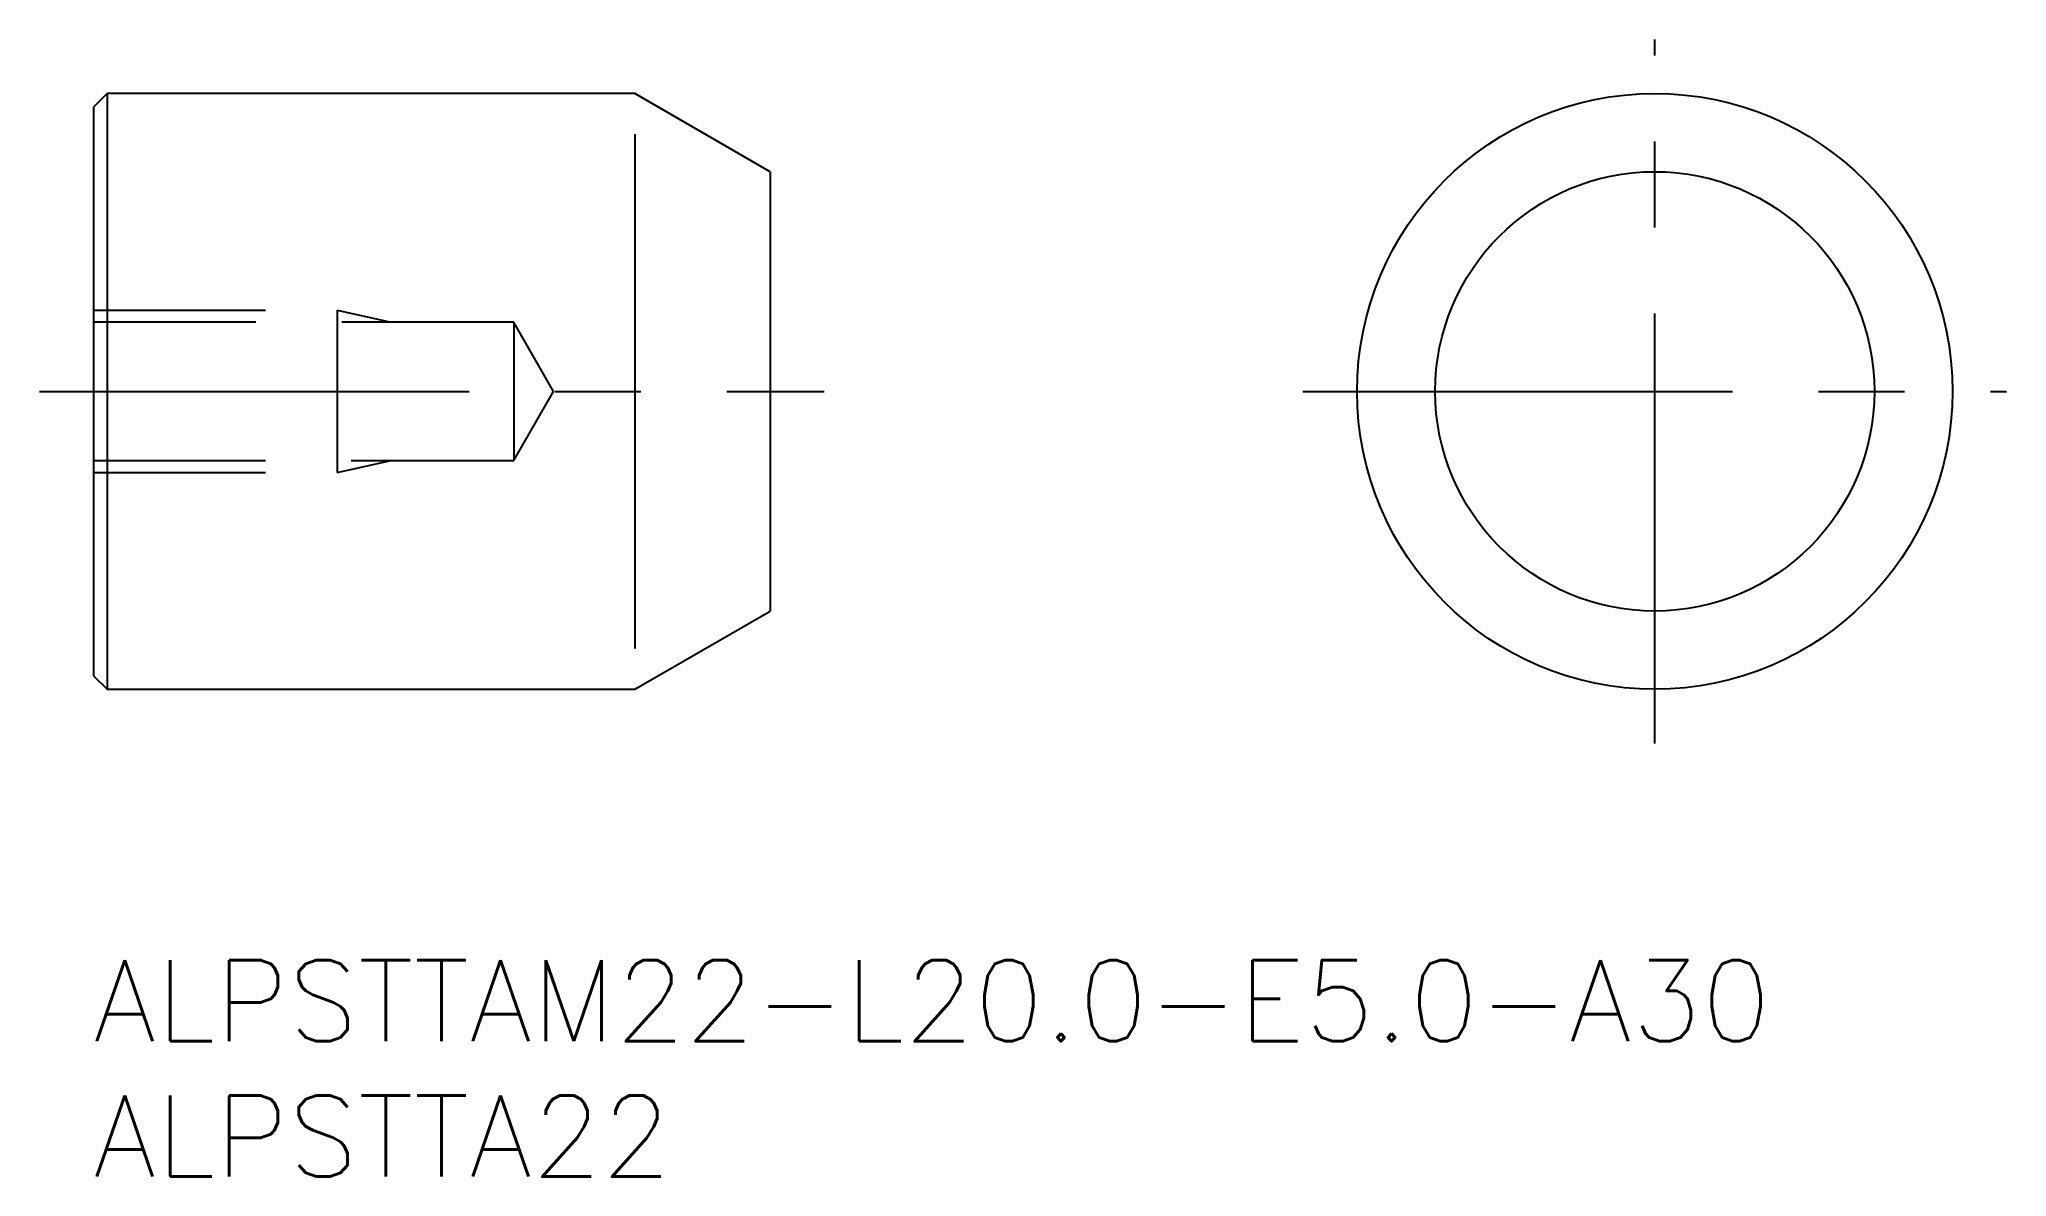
# Model space of a CAD drawing. Extents: x -2 to 70.7, y -8 to 34.
import ezdxf

# ---------------------------------------------------------------- set-up
doc = ezdxf.new("R2010")
doc.units = 0
doc.header["$LTSCALE"] = 0.5
doc.linetypes.add('CENTER', pattern=[50.8, 31.75, -6.35, 6.35, -6.35])
doc.linetypes.add('DASHED', pattern=[19.05, 12.7, -6.35])
for name, color, linetype in [('MSM_CENTER', 1, 'CENTER'), ('MSM_CONTINUOUS', 7, 'CONTINUOUS'), ('MSM_DASHED', 4, 'DASHED'), ('MSM_NARROW', 5, 'CONTINUOUS'), ('MSM_PART_NUMBER', 7, 'CONTINUOUS')]:
    doc.layers.add(name, color=color, linetype=linetype)
doc.styles.get("Standard").update_dxf_attribs({"font": 'txt.shx', "height": 3, "bigfont": 'bigfont.shx'})

# ---------------------------------------------------------------- blocks, each defined once
blk = doc.blocks.new('*U14')
at = {"layer": 'MSM_PART_NUMBER'}
blk.add_text('ALPSTTAM22-L20.0-E5.0-A30', height=3, dxfattribs=at).set_placement((0, -3))
blk = doc.blocks.new('*U15')
at = {"layer": 'MSM_PART_NUMBER'}
blk.add_text('ALPSTTA22', height=3, dxfattribs=at).set_placement((0, -8))

msp = doc.modelspace()

# ---------------------------------------------------------------- linework, layer by layer
at = {"layer": 'MSM_CENTER'}
for p, q in [((57.681, 8), (57.681, 34)), ((-2, 21), (27, 21)), ((44.681, 21), (70.681, 21))]:
    msp.add_line(p, q, dxfattribs=at)
at = {"layer": 'MSM_CONTINUOUS'}
for p, q in [((0.5, 32), (0, 31.5)), ((20, 32), (0.5, 32)), ((0.5, 32), (0.5, 10)), ((25, 29.113), (20, 32)), ((0, 31.5), (0, 10.5)), ((25, 29.113), (25, 12.887)), ((20, 10), (25, 12.887)), ((0, 10.5), (0.5, 10)), ((0.5, 10), (20, 10))]:
    msp.add_line(p, q, dxfattribs=at)
for radius in [11, 8.113]:
    msp.add_circle((57.681, 21), radius, dxfattribs=at)
at = {"layer": 'MSM_DASHED'}
for p, q in [((0, 24), (9, 24)), ((9, 24), (9, 18)), ((9, 24), (11, 23.55)), ((15.528, 23.55), (0, 23.55)), ((17, 21), (15.528, 23.55)), ((15.528, 23.55), (15.528, 18.45)), ((15.528, 18.45), (17, 21)), ((0, 18.45), (15.528, 18.45)), ((9, 18), (11, 18.45)), ((0, 18), (9, 18))]:
    msp.add_line(p, q, dxfattribs=at)
at = {"layer": 'MSM_NARROW'}
msp.add_line((20, 30.5), (20, 11.5), dxfattribs=at)

# ---------------------------------------------------------------- block references
at = {"layer": 'MSM_CONTINUOUS'}
for name in ['*U14', '*U15']:
    msp.add_blockref(name, (0, 0), dxfattribs=at)

doc.saveas('drawing.dxf')
